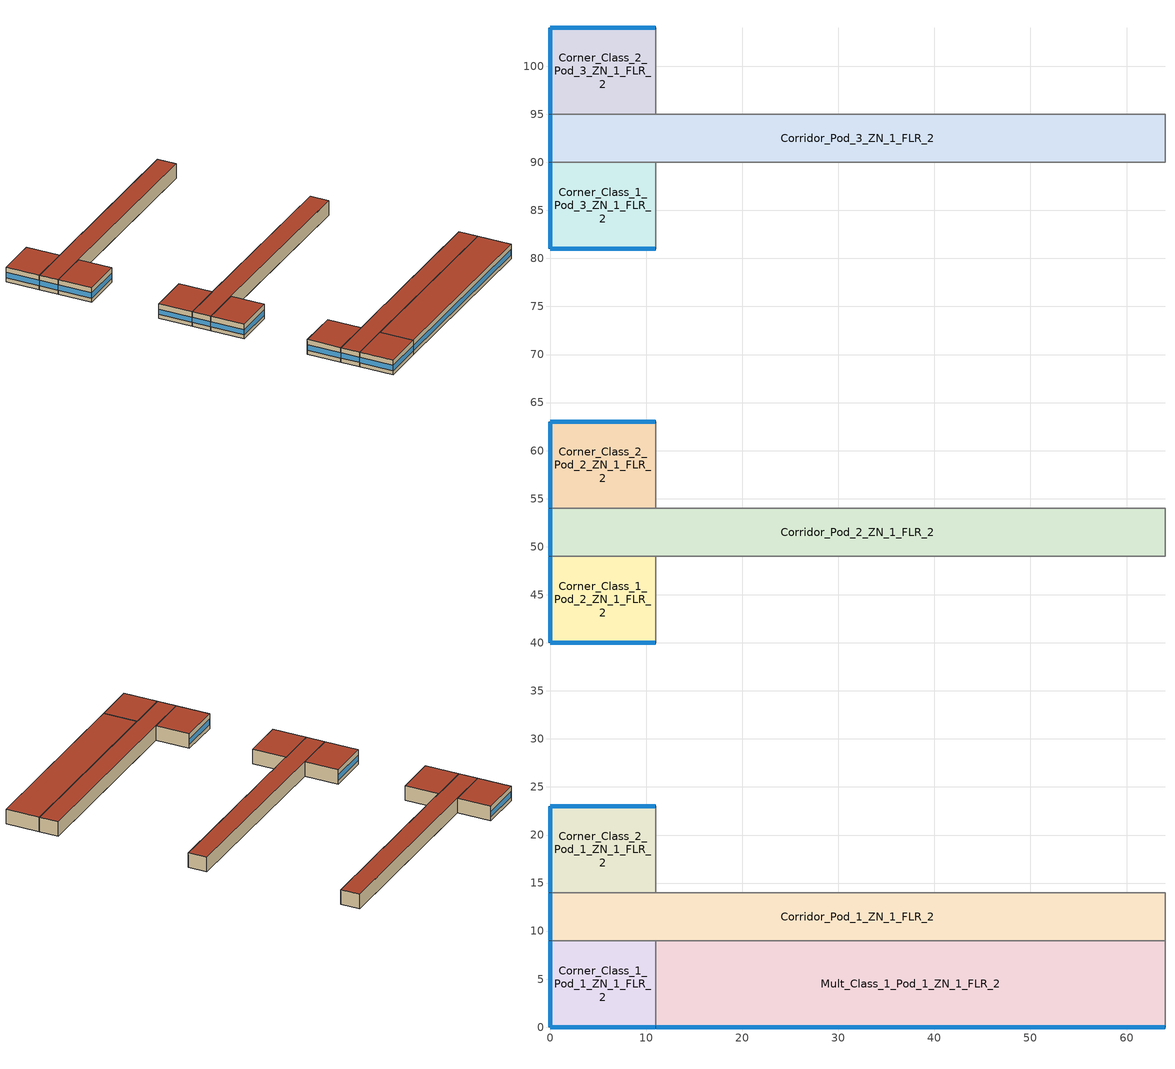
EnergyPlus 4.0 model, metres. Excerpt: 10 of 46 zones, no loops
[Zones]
Corner_Class_1_Pod_1_ZN_1_FLR_2
 floor to Corner_Class_1_Pod_1_ZN_1_FLR_1 (INT-FLOOR-TOPSIDE): 0,9 11,9 11,0 0,0 z4
 wall outside (ext-walls-steelframe-nonres): 0,9 0,0 11,0 z4:8
 wall to Mult_Class_1_Pod_1_ZN_1_FLR_2 (int-walls): 11,0 11,9 z4:8
 wall to Corridor_Pod_1_ZN_1_FLR_2 (int-walls): 11,9 0,9 z4:8
 window (window-nonres-fixed): 0.05,0 10.95,0 z5.1:6.51; 0,8.95 0,0.05 z5.1:6.52
 roof outside (roof-IEAD-nonres): 0,0 11,0 11,9 0,9 z8
Corner_Class_1_Pod_2_ZN_1_FLR_2
 floor to Corner_Class_1_Pod_2_ZN_1_FLR_1 (INT-FLOOR-TOPSIDE): 0,49 11,49 11,40 0,40 z4
 wall outside (ext-walls-steelframe-nonres): 0,49 0,40 11,40 z4:8
 wall to Mult_Class_1_Pod_2_ZN_1_FLR_2 (int-walls): 11,40 11,49 z4:8
 wall to Corridor_Pod_2_ZN_1_FLR_2 (int-walls): 11,49 0,49 z4:8
 window (window-nonres-fixed): 0.05,40 10.95,40 z5.1:6.51; 0,48.95 0,40.05 z5.1:6.52
 roof outside (roof-IEAD-nonres): 0,40 11,40 11,49 0,49 z8
Corner_Class_1_Pod_3_ZN_1_FLR_2
 floor to Corner_Class_1_Pod_3_ZN_1_FLR_1 (INT-FLOOR-TOPSIDE): 0,90 11,90 11,81 0,81 z4
 wall outside (ext-walls-steelframe-nonres): 0,90 0,81 11,81 z4:8
 wall to Mult_Class_1_Pod_3_ZN_1_FLR_2 (int-walls): 11,81 11,90 z4:8
 wall to Corridor_Pod_3_ZN_1_FLR_2 (int-walls): 11,90 0,90 z4:8
 window (window-nonres-fixed): 0.05,81 10.95,81 z5.1:6.51; 0,89.95 0,81.05 z5.1:6.52
 roof outside (roof-IEAD-nonres): 0,81 11,81 11,90 0,90 z8
Corner_Class_2_Pod_1_ZN_1_FLR_2
 floor to Corner_Class_2_Pod_1_ZN_1_FLR_1 (INT-FLOOR-TOPSIDE): 0,23 11,23 11,14 0,14 z4
 wall outside (ext-walls-steelframe-nonres): 11,23 0,23 0,14 z4:8
 wall to Corridor_Pod_1_ZN_1_FLR_2 (int-walls): 0,14 11,14 z4:8
 wall to Mult_Class_2_Pod_1_ZN_1_FLR_2 (int-walls): 11,14 11,23 z4:8
 window (window-nonres-fixed): 10.95,23 0.05,23 z5.1:6.51; 0,22.95 0,14.05 z5.1:6.52
 roof outside (roof-IEAD-nonres): 0,14 11,14 11,23 0,23 z8
Corner_Class_2_Pod_2_ZN_1_FLR_2
 floor to Corner_Class_2_Pod_2_ZN_1_FLR_1 (INT-FLOOR-TOPSIDE): 0,63 11,63 11,54 0,54 z4
 wall outside (ext-walls-steelframe-nonres): 11,63 0,63 0,54 z4:8
 wall to Corridor_Pod_2_ZN_1_FLR_2 (int-walls): 0,54 11,54 z4:8
 wall to Mult_Class_2_Pod_2_ZN_1_FLR_2 (int-walls): 11,54 11,63 z4:8
 window (window-nonres-fixed): 10.95,63 0.05,63 z5.1:6.51; 0,62.95 0,54.05 z5.1:6.52
 roof outside (roof-IEAD-nonres): 0,54 11,54 11,63 0,63 z8
Corner_Class_2_Pod_3_ZN_1_FLR_2
 floor to Corner_Class_2_Pod_3_ZN_1_FLR_1 (INT-FLOOR-TOPSIDE): 0,104 11,104 11,95 0,95 z4
 wall outside (ext-walls-steelframe-nonres): 11,104 0,104 0,95 z4:8
 wall to Corridor_Pod_3_ZN_1_FLR_2 (int-walls): 0,95 11,95 z4:8
 wall to Mult_Class_2_Pod_3_ZN_1_FLR_2 (int-walls): 11,95 11,104 z4:8
 window (window-nonres-fixed): 10.95,104 0.05,104 z5.1:6.51; 0,103.95 0,95.05 z5.1:6.52
 roof outside (roof-IEAD-nonres): 0,95 11,95 11,104 0,104 z8
Corridor_Pod_1_ZN_1_FLR_2
 floor to Corridor_Pod_1_ZN_1_FLR_1 (INT-FLOOR-TOPSIDE): 0,14 64,14 64,9 0,9 z4
 wall outside (ext-walls-steelframe-nonres): 0,14 0,9 z4:8
 wall to Mult_Class_1_Pod_1_ZN_1_FLR_2 (int-walls): 11,9 64,9 z4:8
 wall to Lobby_ZN_1_FLR_2 (int-walls): 64,9 64,14 z4:8
 wall to Mult_Class_2_Pod_1_ZN_1_FLR_2 (int-walls): 64,14 11,14 z4:8
 window (window-nonres-fixed): 0,13.95 0,9.05 z5.1:6.53
 roof outside (roof-IEAD-nonres): 0,9 64,9 64,14 0,14 z8
Corridor_Pod_2_ZN_1_FLR_2
 floor to Corridor_Pod_2_ZN_1_FLR_1 (INT-FLOOR-TOPSIDE): 0,54 64,54 64,49 0,49 z4
 wall outside (ext-walls-steelframe-nonres): 0,54 0,49 z4:8
 wall to Mult_Class_1_Pod_2_ZN_1_FLR_2 (int-walls): 11,49 64,49 z4:8
 wall to Main_Corridor_ZN_1_FLR_2 (int-walls): 64,49 64,54 z4:8
 wall to Mult_Class_2_Pod_2_ZN_1_FLR_2 (int-walls): 64,54 11,54 z4:8
 window (window-nonres-fixed): 0,53.95 0,49.05 z5.1:6.53
 roof outside (roof-IEAD-nonres): 0,49 64,49 64,54 0,54 z8
Corridor_Pod_3_ZN_1_FLR_2
 floor to Corridor_Pod_3_ZN_1_FLR_1 (INT-FLOOR-TOPSIDE): 0,95 64,95 64,90 0,90 z4
 wall outside (ext-walls-steelframe-nonres): 0,95 0,90 z4:8
 wall to Mult_Class_1_Pod_3_ZN_1_FLR_2 (int-walls): 11,90 64,90 z4:8
 wall to Bathrooms_ZN_1_FLR_2 (int-walls): 64,90 64,95 z4:8
 wall to Mult_Class_2_Pod_3_ZN_1_FLR_2 (int-walls): 64,95 11,95 z4:8
 window (window-nonres-fixed): 0,94.95 0,90.05 z5.1:6.53
 roof outside (roof-IEAD-nonres): 0,90 64,90 64,95 0,95 z8
Mult_Class_1_Pod_1_ZN_1_FLR_2
 floor to Mult_Class_1_Pod_1_ZN_1_FLR_1 (INT-FLOOR-TOPSIDE): 11,9 64,9 64,0 11,0 z4
 wall outside (ext-walls-steelframe-nonres): 11,0 64,0 z4:8
 wall to Lobby_ZN_1_FLR_2 (int-walls): 64,0 64,9 z4:8
 window (window-nonres-fixed): 11.05,0 63.95,0 z5.1:6.5
 roof outside (roof-IEAD-nonres): 11,0 64,0 64,9 11,9 z8
[Site:WaterMainsTemperature]
Calculation Method=CORRELATION; Annual Average Outdoor Air Temperature {C}=-3.17; Maximum Difference In Monthly Average Outdoor Air Temperatures {deltaC}=40
[SizingPeriod:DesignDay] Barometric Pressure {Pa}=99678; Rain {0-no,1-yes}=0; Snow on ground {0-no,1-yes}=0; Day of Month=21; Daylight Savings Time Indicator=0; Humidity Indicating Type=WetBulb
Name | Maximum Dry-Bulb Temperature {C} | Daily Temp Range {C} | Humidity Indicating Conditions at Maximum Dry-Bulb | Wind Speed {m/s} design conditions vs. traditional 6.71 m/s (15 mph) | Wind Direction {Degrees; N=0, S=180} | Clearness {0.0 to 1.1} | Month | Day Type | Wind Speed {m/s} design conditions vs. traditional 3.35 m/s (7mph)
FAIRBANKS Ann Htg 99.6% Condns DB | -42.5 | 0 | -42.5 | 0.5 | 10 | 0 | 1 | WinterDesignDay
FAIRBANKS Ann Clg .4% Condns WB=>MDB | 24.8 | 10.3 | 17.2 |  | 180 | 1 | 7 | SummerDesignDay | 3.3
[Site:Location]
USA AK-FAIRBANKS: Latitude {deg}=64.82; Longitude {deg}=-147.87; Time Zone {hr}=-9; Elevation {m}=138
[Site:GroundTemperature:BuildingSurface]
18.433, 18.408, 18.536, 18.706, 18.864, 19.112, 19.608, 19.23, 19.106, 18.966, 18.725, 18.567
[Building]
Benchmark Secondary School Post-1980 V1.2_4.0: North Axis=0; Terrain=City; Loads Convergence Tolerance Value=0.04; Temperature Convergence Tolerance Value=0.2; Solar Distribution=FullInteriorAndExterior; Maximum Number of Warmup Days=25
[Construction]
ext-walls-steelframe-nonres: Wood Siding, Steel Frame NonRes Wall Insulation, 1/2IN Gypsum
roof-IEAD-nonres: Roof Membrane, IEAD NonRes Roof Insulation, Metal Decking
int-walls: 1/2IN Gypsum, 1/2IN Gypsum
INT-FLOOR-TOPSIDE: MAT-CC05 4 HW CONCRETE, CP02 CARPET PAD
window-nonres-fixed: ExistingBuildingNonRes Fixed Assembly Window
InteriorFurnishings: Std Wood 6inch
[Material] Thermal Absorptance=0.9
Name | Roughness | Thickness {m} | Conductivity {W/m-K} | Density {kg/m3} | Specific Heat {J/kg-K} | Solar Absorptance | Visible Absorptance | Density | Specific Heat
Steel Frame NonRes Wall Insulation | MediumRough | 0.176094 | 0.049 | 265 | 836.8 | 0.7 | 0.7
IEAD NonRes Roof Insulation | MediumRough | 0.268738 | 0.049 |  |  | 0.7 | 0.7 | 265 | 836.8
Wood Siding | MediumSmooth | 0.01 | 0.11 | 544.62 | 1210 | 0.78 | 0.78
1/2IN Gypsum | Smooth | 0.0127 | 0.16 | 784.9 | 830 | 0.92 | 0.92
Roof Membrane | VeryRough | 0.0095 | 0.16 | 1121.29 | 1460 | 0.7 | 0.7
Metal Decking | MediumSmooth | 0.0015 | 45.006 | 7680 | 418.4 | 0.7 | 0.3
MAT-CC05 4 HW CONCRETE | Rough | 0.1016 | 1.311 | 2240 | 836.8 | 0.7 | 0.7
Std Wood 6inch | MediumSmooth | 0.15 | 0.12 | 540 | 1210 | 0.7 | 0.7
[Material:NoMass]
CP02 CARPET PAD: Roughness=VeryRough; Thermal Resistance {(m2-K)/W}=0.2165; Thermal Absorptance=0.9; Solar Absorptance=0.7; Visible Absorptance=0.8
[WindowMaterial:SimpleGlazingSystem]
ExistingBuildingNonRes Fixed Assembly Window: U-Factor=2.95256; Solar Heat Gain Coefficient=0.615
[Zone] Type=1; Multiplier=1; Ceiling Height=4; Part of Total Floor Area=Yes
Name | Volume
Corner_Class_1_Pod_1_ZN_1_FLR_2; Corner_Class_1_Pod_2_ZN_1_FLR_2; Corner_Class_1_Pod_3_ZN_1_FLR_2; Corner_Class_2_Pod_1_ZN_1_FLR_2; Corner_Class_2_Pod_2_ZN_1_FLR_2; Corner_Class_2_Pod_3_ZN_1_FLR_2 | 396
Corridor_Pod_1_ZN_1_FLR_2; Corridor_Pod_2_ZN_1_FLR_2; Corridor_Pod_3_ZN_1_FLR_2 | 1280
Mult_Class_1_Pod_1_ZN_1_FLR_2 | 1908
[People] Schedule=BLDG_OCC_SCH; Number of People Calculation Method=Area/Person; Fraction Radiant=0.3; User Specified Sensible Fraction=AUTOCALCULATE; Activity Level Schedule=ACTIVITY_SCH; Enable ASHRAE 55 Comfort Warnings=No; MRT Calculation=ZoneAveraged; Work Efficiency Schedule=WORK_EFF_SCH; Clothing Schedule=CLOTHING_SCH; Air Velocity Schedule=AIR_VELO_SCH; Thermal Comfort Report=FANGER
Name | Zone | Zone Area per Person
Corner_Class_1_Pod_1_ZN_1_FLR_2 People | Corner_Class_1_Pod_1_ZN_1_FLR_2 | 4
Corner_Class_1_Pod_2_ZN_1_FLR_2 People | Corner_Class_1_Pod_2_ZN_1_FLR_2 | 4
Corner_Class_1_Pod_3_ZN_1_FLR_2 People | Corner_Class_1_Pod_3_ZN_1_FLR_2 | 4
Corner_Class_2_Pod_1_ZN_1_FLR_2 People | Corner_Class_2_Pod_1_ZN_1_FLR_2 | 4
Corner_Class_2_Pod_2_ZN_1_FLR_2 People | Corner_Class_2_Pod_2_ZN_1_FLR_2 | 4
Corner_Class_2_Pod_3_ZN_1_FLR_2 People | Corner_Class_2_Pod_3_ZN_1_FLR_2 | 4
Corridor_Pod_1_ZN_1_FLR_2 People | Corridor_Pod_1_ZN_1_FLR_2 | 10
Corridor_Pod_2_ZN_1_FLR_2 People | Corridor_Pod_2_ZN_1_FLR_2 | 10
Corridor_Pod_3_ZN_1_FLR_2 People | Corridor_Pod_3_ZN_1_FLR_2 | 10
Mult_Class_1_Pod_1_ZN_1_FLR_2 People | Mult_Class_1_Pod_1_ZN_1_FLR_2 | 4
[Lights] Schedule=BLDG_LIGHT_SCH; Design Level Calculation Method=Watts/Area; Return Air Fraction=0; Fraction Radiant=0.37; Fraction Visible=0.2; Fraction Replaceable=1; Return Air Fraction is Calculated from Plenum Temperature=No
Name | Zone | Watts per Zone Area {W/m2}
Corner_Class_1_Pod_1_ZN_1_FLR_2_Lights | Corner_Class_1_Pod_1_ZN_1_FLR_2 | 21.52
Corner_Class_1_Pod_2_ZN_1_FLR_2_Lights | Corner_Class_1_Pod_2_ZN_1_FLR_2 | 21.52
Corner_Class_1_Pod_3_ZN_1_FLR_2_Lights | Corner_Class_1_Pod_3_ZN_1_FLR_2 | 21.52
Corner_Class_2_Pod_1_ZN_1_FLR_2_Lights | Corner_Class_2_Pod_1_ZN_1_FLR_2 | 21.52
Corner_Class_2_Pod_2_ZN_1_FLR_2_Lights | Corner_Class_2_Pod_2_ZN_1_FLR_2 | 21.52
Corner_Class_2_Pod_3_ZN_1_FLR_2_Lights | Corner_Class_2_Pod_3_ZN_1_FLR_2 | 21.52
Corridor_Pod_1_ZN_1_FLR_2_Lights | Corridor_Pod_1_ZN_1_FLR_2 | 9.25
Corridor_Pod_2_ZN_1_FLR_2_Lights | Corridor_Pod_2_ZN_1_FLR_2 | 9.25
Corridor_Pod_3_ZN_1_FLR_2_Lights | Corridor_Pod_3_ZN_1_FLR_2 | 9.25
Mult_Class_1_Pod_1_ZN_1_FLR_2_Lights | Mult_Class_1_Pod_1_ZN_1_FLR_2 | 21.52
[ElectricEquipment] Schedule=BLDG_EQUIP_SCH; Design Level Calculation Method=Watts/Area; Fraction Latent=0; Fraction Radiant=0.5; Fraction Lost=0
Name | Zone | Watts per Zone Floor Area {W/m2}
Corner_Class_1_Pod_1_ZN_1_FLR_2_PlugMisc_Equip | Corner_Class_1_Pod_1_ZN_1_FLR_2 | 10
Corner_Class_1_Pod_2_ZN_1_FLR_2_PlugMisc_Equip | Corner_Class_1_Pod_2_ZN_1_FLR_2 | 10
Corner_Class_1_Pod_3_ZN_1_FLR_2_PlugMisc_Equip | Corner_Class_1_Pod_3_ZN_1_FLR_2 | 10
Corner_Class_2_Pod_1_ZN_1_FLR_2_PlugMisc_Equip | Corner_Class_2_Pod_1_ZN_1_FLR_2 | 10
Corner_Class_2_Pod_2_ZN_1_FLR_2_PlugMisc_Equip | Corner_Class_2_Pod_2_ZN_1_FLR_2 | 10
Corner_Class_2_Pod_3_ZN_1_FLR_2_PlugMisc_Equip | Corner_Class_2_Pod_3_ZN_1_FLR_2 | 10
Corridor_Pod_1_ZN_1_FLR_2_PlugMisc_Equip | Corridor_Pod_1_ZN_1_FLR_2 | 4
Corridor_Pod_2_ZN_1_FLR_2_PlugMisc_Equip | Corridor_Pod_2_ZN_1_FLR_2 | 4
Corridor_Pod_3_ZN_1_FLR_2_PlugMisc_Equip | Corridor_Pod_3_ZN_1_FLR_2 | 4
Mult_Class_1_Pod_1_ZN_1_FLR_2_PlugMisc_Equip | Mult_Class_1_Pod_1_ZN_1_FLR_2 | 10
[Exterior:Lights]
Exterior Facade Lighting: Schedule=ALWAYS_ON; Design Level=11207; Control Option=AstronomicalClock
[ZoneInfiltration:DesignFlowRate] Schedule=INFIL_SCH; Design Volume Flow Rate Calculation Method=Flow/ExteriorWallArea; Flow per Exterior Surface Area {m3/s/m2}=0.001133; Constant Term Coefficient=1; Temperature Term Coefficient=0; Velocity Term Coefficient=0; Velocity Squared Term Coefficient=0
Name | Zone
Corner_Class_1_Pod_1_ZN_1_FLR_2_Infiltration | Corner_Class_1_Pod_1_ZN_1_FLR_2
Corner_Class_1_Pod_2_ZN_1_FLR_2_Infiltration | Corner_Class_1_Pod_2_ZN_1_FLR_2
Corner_Class_1_Pod_3_ZN_1_FLR_2_Infiltration | Corner_Class_1_Pod_3_ZN_1_FLR_2
Corner_Class_2_Pod_1_ZN_1_FLR_2_Infiltration | Corner_Class_2_Pod_1_ZN_1_FLR_2
Corner_Class_2_Pod_2_ZN_1_FLR_2_Infiltration | Corner_Class_2_Pod_2_ZN_1_FLR_2
Corner_Class_2_Pod_3_ZN_1_FLR_2_Infiltration | Corner_Class_2_Pod_3_ZN_1_FLR_2
Corridor_Pod_1_ZN_1_FLR_2_Infiltration | Corridor_Pod_1_ZN_1_FLR_2
Corridor_Pod_2_ZN_1_FLR_2_Infiltration | Corridor_Pod_2_ZN_1_FLR_2
Corridor_Pod_3_ZN_1_FLR_2_Infiltration | Corridor_Pod_3_ZN_1_FLR_2
Mult_Class_1_Pod_1_ZN_1_FLR_2_Infiltration | Mult_Class_1_Pod_1_ZN_1_FLR_2
[InternalMass] Construction=InteriorFurnishings
Name | Zone | Surface Area
Corner_Class_1_Pod_1_ZN_1_FLR_2 Internal Mass | Corner_Class_1_Pod_1_ZN_1_FLR_2 | 198
Corner_Class_1_Pod_2_ZN_1_FLR_2 Internal Mass | Corner_Class_1_Pod_2_ZN_1_FLR_2 | 198
Corner_Class_1_Pod_3_ZN_1_FLR_2 Internal Mass | Corner_Class_1_Pod_3_ZN_1_FLR_2 | 198
Corner_Class_2_Pod_1_ZN_1_FLR_2 Internal Mass | Corner_Class_2_Pod_1_ZN_1_FLR_2 | 198
Corner_Class_2_Pod_2_ZN_1_FLR_2 Internal Mass | Corner_Class_2_Pod_2_ZN_1_FLR_2 | 198
Corner_Class_2_Pod_3_ZN_1_FLR_2 Internal Mass | Corner_Class_2_Pod_3_ZN_1_FLR_2 | 198
Corridor_Pod_1_ZN_1_FLR_2 Internal Mass | Corridor_Pod_1_ZN_1_FLR_2 | 640
Corridor_Pod_2_ZN_1_FLR_2 Internal Mass | Corridor_Pod_2_ZN_1_FLR_2 | 640
Corridor_Pod_3_ZN_1_FLR_2 Internal Mass | Corridor_Pod_3_ZN_1_FLR_2 | 640
Mult_Class_1_Pod_1_ZN_1_FLR_2 Internal Mass | Mult_Class_1_Pod_1_ZN_1_FLR_2 | 954
[Schedule:Compact]
ALWAYS_ON: Through: 12/31, For: AllDays, Until: 24:00, 1
BLDG_EQUIP_SCH: Through: 6/30, For: Weekdays SummerDesignDay, Until: 08:00, 0.35, Until: 17:00, 0.95, Until: 24:00, 0.35, For: AllOtherDays, Until: 24:00, 0.35, Through: 9/1, For: Weekdays SummerDesignDay, Until: 08:00, 0.25, Until: 17:00, 0.5, Until: 24:00, 0.25, For: AllOtherDays, Until: 24:00, 0.25, Through: 12/31, For: Weekdays SummerDesignDay, Until: 08:00, 0.35, Until: 17:00, 0.95, Until: 24:00, 0.35, For: AllOtherDays, Until: 24:00, 0.35
BLDG_LIGHT_SCH: Through: 6/30, For: Weekdays SummerDesignDay, Until: 07:00, 0.1773, Until: 21:00, 0.9, Until: 24:00, 0.1773, For: AllOtherDays, Until: 24:00, 0.1773, Through: 9/1, For: Weekdays SummerDesignDay, Until: 08:00, 0.1773, Until: 20:00, 0.5, Until: 24:00, 0.1773, For: AllOtherDays, Until: 24:00, 0.1773, Through: 12/31, For: Weekdays SummerDesignDay, Until: 07:00, 0.1773, Until: 21:00, 0.9, Until: 24:00, 0.1773, For: AllOtherDays, Until: 24:00, 0.1773
BLDG_OCC_SCH: Through: 6/30, For: Weekdays SummerDesignDay, Until: 08:00, 0, Until: 16:00, 0.7, Until: 21:00, 0.15, Until: 24:00, 0, For: AllOtherDays, Until: 24:00, 0, Through: 9/1, For: Weekdays SummerDesignDay, Until: 08:00, 0, Until: 21:00, 0.15, Until: 24:00, 0, For: AllOtherDays, Until: 24:00, 0, Through: 12/31, For: Weekdays SummerDesignDay, Until: 08:00, 0, Until: 16:00, 0.7, Until: 21:00, 0.15, Until: 24:00, 0, For: AllOtherDays, Until: 24:00, 0
INFIL_SCH: Through: 12/31, For: AllDays, Until: 07:00, 1, Until: 21:00, 0.5, Until: 24:00, 1
ACTIVITY_SCH: Through: 12/31, For: AllDays, Until: 24:00, 120
AIR_VELO_SCH: Through: 12/31, For: AllDays, Until: 24:00, 0.2
CLOTHING_SCH: Through: 04/30, For: AllDays, Until: 24:00, 1.1, Through: 09/30, For: AllDays, Until: 24:00, 0.6, Through: 12/31, For: AllDays, Until: 24:00, 1.1
WORK_EFF_SCH: Through: 12/31, For: AllDays, Until: 24:00, 0
